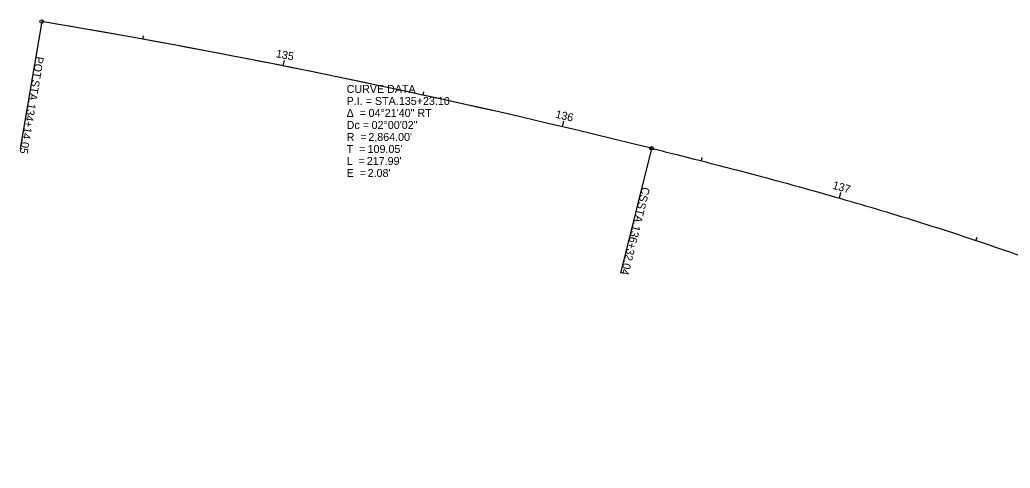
# Model space of a CAD drawing. Extents: x 213554 to 214462, y 551784 to 552881.
# Drawn here: x 213553.5 to 213900, y 552724.5 to 552881.4 of the extents above; entities that cross this region are included whole.
import ezdxf

# ---------------------------------------------------------------- set-up
doc = ezdxf.new("R2010")
doc.units = 0
for name, color, linetype in [('RW_X_CL', 7, 'Continuous'), ('RW_X_CL_100_Cardinal_Points', 7, 'Continuous'), ('RW_X_CL_100_Curve_Data', 7, 'Continuous'), ('RW_X_CL_100_Distances', 7, 'Continuous')]:
    doc.layers.add(name, color=color, linetype=linetype)

msp = doc.modelspace()

# ---------------------------------------------------------------- linework, layer by layer
at = {"layer": 'RW_X_CL'}
for start in [77.08826, 76.07268]:
    msp.add_arc((213085.22, 550056.62), 2864, start, 80.43367, dxfattribs=at)
msp.add_open_spline([(213774.56, 552836.42), (213777.01, 552835.81), (213781.9, 552834.59), (213791.68, 552832.12), (213803.89, 552828.98), (213818.51, 552825.09), (213833.09, 552821.06), (213847.63, 552816.89), (213862.12, 552812.54), (213876.55, 552808.01), (213890.92, 552803.27), (213905.21, 552798.31), (213919.42, 552793.11), (213933.53, 552787.66), (213947.53, 552781.93), (213961.41, 552775.91), (213975.16, 552769.6), (213988.75, 552762.96), (214002.18, 552756), (214015.43, 552748.69), (214028.47, 552741.02), (214039.16, 552734.33), (214047.59, 552728.79), (214051.76, 552725.95), (214053.83, 552724.52)], degree=3, dxfattribs=at)
at = {"layer": 'RW_X_CL_100_Cardinal_Points'}
for p, q in [((213561.19, 552880.79), (213553.71, 552836.41)), ((213774.56, 552836.42), (213763.73, 552792.74))]:
    msp.add_line(p, q, dxfattribs=at)
for centre in [(213561.19, 552880.79), (213774.56, 552836.42)]:
    msp.add_circle(centre, 0.6, dxfattribs=at)
at = {"layer": 'RW_X_CL_100_Distances'}
for p, q in [((213596.6, 552874.59), (213596.82, 552875.77)), ((213645.72, 552865.24), (213646.11, 552867.2)), ((213694.66, 552855.02), (213694.92, 552856.2)), ((213743.42, 552843.96), (213743.88, 552845.9)), ((213791.98, 552832.04), (213792.28, 552833.2)), ((213840.25, 552819), (213840.8, 552820.92)), ((213888.01, 552804.21), (213888.39, 552805.35))]:
    msp.add_line(p, q, dxfattribs=at)

# ---------------------------------------------------------------- texts
at = {"layer": 'RW_X_CL_100_Cardinal_Points'}
for s, rotation, p in [('POT', 260.4337, (213559.2, 552868.71)), (' STA. ', 260.4337, (213558, 552861.61)), ('134+14.05', 260.4337, (213556.43, 552852.29)), ('CS', 256.0727, (213771.3, 552823.09)), (' STA. ', 256.0727, (213770.26, 552818.91)), ('136+32.04', 256.0727, (213767.99, 552809.74))]:
    msp.add_text(s, height=2.8, rotation=rotation, dxfattribs=at).set_placement(p)
at = {"layer": 'RW_X_CL_100_Curve_Data'}
for s, p in [('CURVE DATA', (213667.88, 552855.8)), ('P.I. = STA. ', (213667.88, 552851.6)), ('135+23.10', (213686.14, 552851.6)), ('Δ  = ', (213667.88, 552847.4)), ('04°21\'40" RT', (213675.55, 552847.4)), ('Dc = ', (213667.88, 552843.2)), ('02°00\'02"', (213676.61, 552843.2)), ('R  = ', (213667.88, 552839)), ("2,864.00'", (213675.46, 552839)), ('T  = ', (213667.88, 552834.8)), ("109.05'", (213675.21, 552834.8)), ('L  = ', (213667.88, 552830.6)), ("217.99'", (213674.92, 552830.6)), ('E  = ', (213667.88, 552826.4)), ("2.08'", (213675.22, 552826.4))]:
    msp.add_text(s, height=2.8, dxfattribs=at).set_placement(p)
at = {"layer": 'RW_X_CL_100_Distances'}
for s, rotation, p in [('135', 348.7142, (213642.97, 552868.33)), ('136', 346.7136, (213740.73, 552847.16)), ('137', 343.9733, (213837.65, 552822.35))]:
    msp.add_text(s, height=2.8, rotation=rotation, dxfattribs=at).set_placement(p)

doc.saveas('drawing.dxf')
